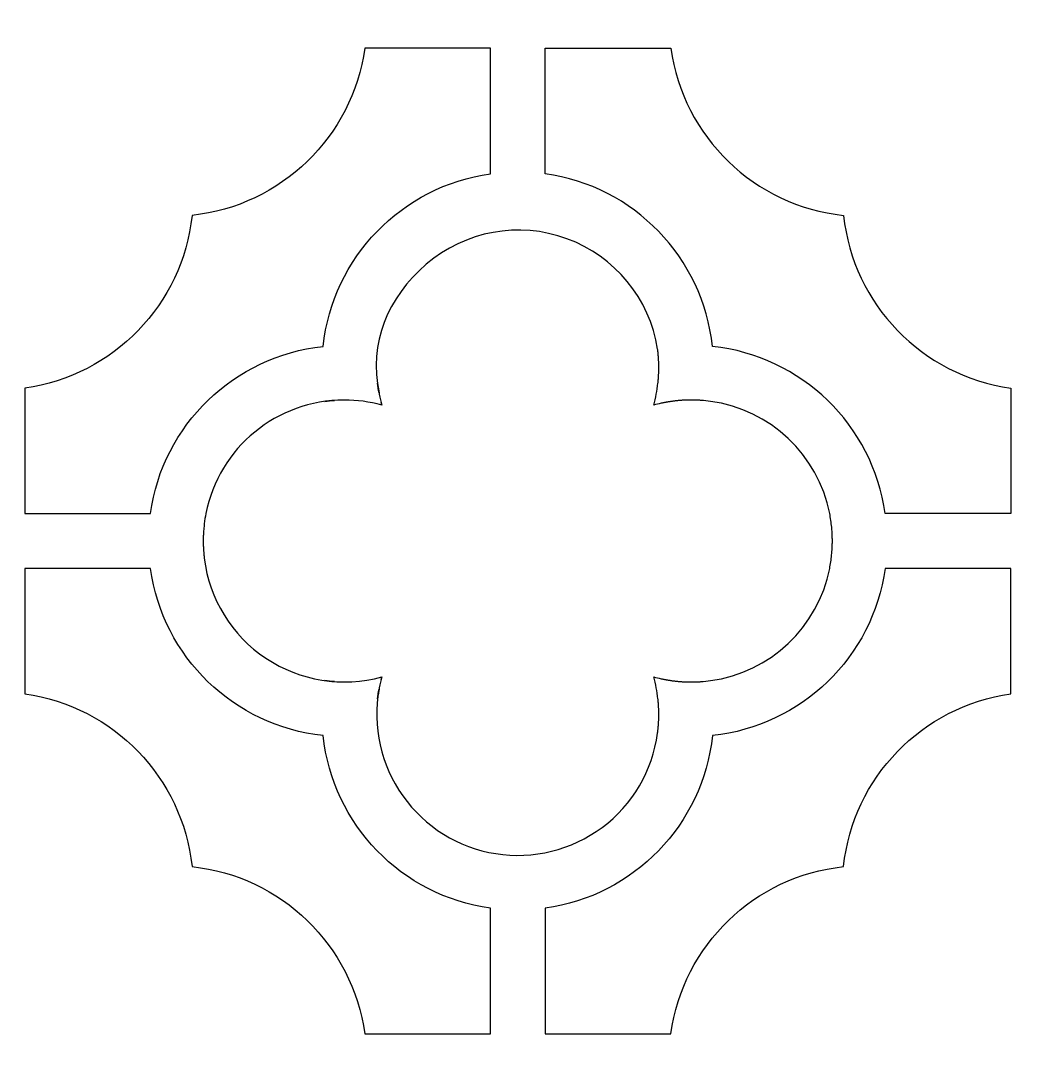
# Model space of a CAD drawing. Header units: centimetres. Extents: x -14 to -8.1, y -9 to 2.2.
# Drawn here: x -13.043 to -11.071, y -3.383 to -1.365 of the extents above; entities that cross this region are included whole.
import ezdxf

# ---------------------------------------------------------------- set-up
doc = ezdxf.new("R2010")
doc.units = ezdxf.units.CM
doc.header["$MEASUREMENT"] = 0
doc.layers.add('layer 1', color=7, linetype='Continuous')

msp = doc.modelspace()

# ---------------------------------------------------------------- linework, layer by layer
at = {"layer": 'layer 1', "lineweight": 30}
for points, knots in [([(-14.04071, 2.23468), (-14.04071, 2.23468), (-13.9345, 2.23468), (-13.9345, 2.23468), (-13.9345, 2.23468), (-13.9345, 2.23468), (-8.20693, 2.23468), (-8.20693, 2.23468), (-8.20693, 2.23468), (-8.20693, 2.23468), (-8.10073, 2.23468), (-8.10073, 2.23468), (-8.10073, 2.23468), (-8.10073, 2.23468), (-8.10073, 2.12848), (-8.10073, 2.12848), (-8.10073, 2.12848), (-8.10073, 2.12848), (-8.10073, -8.89401), (-8.10073, -8.89401), (-8.10073, -8.89401), (-8.10073, -8.89401), (-8.10073, -9.00021), (-8.10073, -9.00021), (-8.10073, -9.00021), (-8.10073, -9.00021), (-8.20693, -9.00021), (-8.20693, -9.00021), (-8.20693, -9.00021), (-8.20693, -9.00021), (-13.9345, -9.00021), (-13.9345, -9.00021), (-13.9345, -9.00021), (-13.9345, -9.00021), (-14.04071, -9.00021), (-14.04071, -9.00021), (-14.04071, -9.00021), (-14.04071, -9.00021), (-14.04071, -8.89401), (-14.04071, -8.89401), (-14.04071, -8.89401), (-14.04071, -8.89401), (-14.04071, 2.12848), (-14.04071, 2.12848), (-14.04071, 2.12848), (-14.04071, 2.12848), (-14.04071, 2.23468), (-14.04071, 2.23468)], [0, 0, 0, 0, 0.0769231, 0.0769231, 0.0769231, 0.0769231, 0.1538462, 0.1538462, 0.1538462, 0.1538462, 0.2307692, 0.2307692, 0.2307692, 0.2307692, 0.3076923, 0.3076923, 0.3076923, 0.3076923, 0.3846154, 0.3846154, 0.3846154, 0.3846154, 0.4615385, 0.4615385, 0.4615385, 0.4615385, 0.5384615, 0.5384615, 0.5384615, 0.5384615, 0.6153846, 0.6153846, 0.6153846, 0.6153846, 0.6923077, 0.6923077, 0.6923077, 0.6923077, 0.7692308, 0.7692308, 0.7692308, 0.7692308, 0.8461538, 0.8461538, 0.8461538, 0.8461538, 1, 1, 1, 1]), ([(-13.03531, -2.32082), (-13.03531, -2.32082), (-12.88631, -2.32082), (-12.88631, -2.32082), (-12.88631, -2.32082), (-12.88631, -2.32082), (-12.79189, -2.32082), (-12.79189, -2.32082), (-12.79189, -2.32082), (-12.76784, -2.14881), (-12.62962, -2.01514), (-12.45693, -1.99655), (-12.45693, -1.99655), (-12.43847, -1.82385), (-12.30465, -1.68578), (-12.13265, -1.66161), (-12.13265, -1.66161), (-12.13265, -1.66161), (-12.13265, -1.41818), (-12.13265, -1.41818), (-12.13265, -1.41818), (-12.13265, -1.41818), (-12.21379, -1.41818), (-12.21379, -1.41818), (-12.21379, -1.41818), (-12.21379, -1.41818), (-12.25252, -1.41818), (-12.25252, -1.41818), (-12.25252, -1.41818), (-12.25252, -1.41818), (-12.2818, -1.41818), (-12.2818, -1.41818), (-12.2818, -1.41818), (-12.2818, -1.41818), (-12.3761, -1.41818), (-12.3761, -1.41818), (-12.3761, -1.41818), (-12.40015, -1.59019), (-12.53836, -1.72385), (-12.71104, -1.74246), (-12.71104, -1.74246), (-12.72952, -1.91515), (-12.86333, -2.05321), (-13.03531, -2.07739), (-13.03531, -2.07739), (-13.03531, -2.07739), (-13.03531, -2.12866), (-13.03531, -2.12866), (-13.03531, -2.12866), (-13.03531, -2.12866), (-13.03531, -2.1548), (-13.03531, -2.1548), (-13.03531, -2.1548), (-13.03531, -2.1548), (-13.03531, -2.23221), (-13.03531, -2.23221), (-13.03531, -2.23221), (-13.03531, -2.23221), (-13.03531, -2.32081), (-13.03531, -2.32081)], [0, 0, 0, 0, 0.0625, 0.0625, 0.0625, 0.0625, 0.125, 0.125, 0.125, 0.125, 0.1875, 0.1875, 0.1875, 0.1875, 0.25, 0.25, 0.25, 0.25, 0.3125, 0.3125, 0.3125, 0.3125, 0.375, 0.375, 0.375, 0.375, 0.4375, 0.4375, 0.4375, 0.4375, 0.5, 0.5, 0.5, 0.5, 0.5625, 0.5625, 0.5625, 0.5625, 0.625, 0.625, 0.625, 0.625, 0.6875, 0.6875, 0.6875, 0.6875, 0.75, 0.75, 0.75, 0.75, 0.8125, 0.8125, 0.8125, 0.8125, 0.875, 0.875, 0.875, 0.875, 1, 1, 1, 1]), ([(-11.36725, -2.32082), (-11.36725, -2.32082), (-11.24553, -2.32082), (-11.24553, -2.32082), (-11.24553, -2.32082), (-11.24553, -2.32082), (-11.12382, -2.32082), (-11.12382, -2.32082), (-11.12382, -2.32082), (-11.12382, -2.32082), (-11.12382, -2.23221), (-11.12382, -2.23221), (-11.12382, -2.23221), (-11.12382, -2.23221), (-11.12382, -2.15479), (-11.12382, -2.15479), (-11.12382, -2.15479), (-11.12382, -2.15479), (-11.12382, -2.12867), (-11.12382, -2.12867), (-11.12382, -2.12867), (-11.12382, -2.12867), (-11.12382, -2.07739), (-11.12382, -2.07739), (-11.12382, -2.07739), (-11.29582, -2.05334), (-11.42948, -1.91513), (-11.44809, -1.74246), (-11.44809, -1.74246), (-11.62078, -1.72398), (-11.75884, -1.59017), (-11.78302, -1.41818), (-11.78302, -1.41818), (-11.78302, -1.41818), (-11.83419, -1.41818), (-11.83419, -1.41818), (-11.83419, -1.41818), (-11.83419, -1.41818), (-11.9066, -1.41818), (-11.9066, -1.41818), (-11.9066, -1.41818), (-11.9066, -1.41818), (-11.96084, -1.41818), (-11.96084, -1.41818), (-11.96084, -1.41818), (-11.96084, -1.41818), (-12.02645, -1.41818), (-12.02645, -1.41818), (-12.02645, -1.41818), (-12.02645, -1.41818), (-12.02645, -1.66162), (-12.02645, -1.66162), (-12.02645, -1.66162), (-11.85445, -1.68567), (-11.72079, -1.82388), (-11.70218, -1.99655), (-11.70218, -1.99655), (-11.52949, -2.01502), (-11.39142, -2.14883), (-11.36725, -2.32082)], [0, 0, 0, 0, 0.0625, 0.0625, 0.0625, 0.0625, 0.125, 0.125, 0.125, 0.125, 0.1875, 0.1875, 0.1875, 0.1875, 0.25, 0.25, 0.25, 0.25, 0.3125, 0.3125, 0.3125, 0.3125, 0.375, 0.375, 0.375, 0.375, 0.4375, 0.4375, 0.4375, 0.4375, 0.5, 0.5, 0.5, 0.5, 0.5625, 0.5625, 0.5625, 0.5625, 0.625, 0.625, 0.625, 0.625, 0.6875, 0.6875, 0.6875, 0.6875, 0.75, 0.75, 0.75, 0.75, 0.8125, 0.8125, 0.8125, 0.8125, 0.875, 0.875, 0.875, 0.875, 1, 1, 1, 1]), ([(-12.68423, -2.32082), (-12.6855, -2.3273), (-12.68653, -2.33382), (-12.68734, -2.34037), (-12.68734, -2.34037), (-12.68734, -2.34037), (-12.68753, -2.34201), (-12.68753, -2.34201), (-12.68753, -2.34201), (-12.68753, -2.34201), (-12.68772, -2.34367), (-12.68772, -2.34367), (-12.68772, -2.34367), (-12.68772, -2.34367), (-12.68837, -2.35024), (-12.68837, -2.35024), (-12.68837, -2.35024), (-12.68837, -2.35024), (-12.68875, -2.35531), (-12.68875, -2.35531), (-12.68875, -2.35531), (-12.68875, -2.35531), (-12.68887, -2.357), (-12.68887, -2.357), (-12.68887, -2.357), (-12.68887, -2.357), (-12.68907, -2.36034), (-12.68907, -2.36034), (-12.68907, -2.36034), (-12.68907, -2.36034), (-12.68913, -2.36206), (-12.68913, -2.36206), (-12.68913, -2.36206), (-12.68913, -2.36206), (-12.68922, -2.36421), (-12.68922, -2.36421), (-12.68922, -2.36421), (-12.68922, -2.36421), (-12.68925, -2.36543), (-12.68925, -2.36543), (-12.68925, -2.36543), (-12.68925, -2.36543), (-12.68932, -2.36685), (-12.68932, -2.36685), (-12.68932, -2.36685), (-12.68932, -2.36685), (-12.68934, -2.36857), (-12.68934, -2.36857), (-12.68934, -2.36857), (-12.68934, -2.36857), (-12.68935, -2.36966), (-12.68935, -2.36966), (-12.68935, -2.36966), (-12.68935, -2.36966), (-12.68938, -2.37135), (-12.68938, -2.37135), (-12.68938, -2.37135), (-12.68938, -2.37135), (-12.68939, -2.37306), (-12.68939, -2.37306), (-12.68939, -2.37306), (-12.68939, -2.37306), (-12.68939, -2.37476), (-12.68939, -2.37476), (-12.68939, -2.37476), (-12.68939, -2.37476), (-12.68938, -2.37644), (-12.68938, -2.37644), (-12.68938, -2.37644), (-12.68938, -2.37644), (-12.68936, -2.37786), (-12.68936, -2.37786), (-12.68936, -2.37786), (-12.68936, -2.37786), (-12.68935, -2.37899), (-12.68935, -2.37899), (-12.68935, -2.37899), (-12.68935, -2.37899), (-12.68932, -2.3807), (-12.68932, -2.3807), (-12.68932, -2.3807), (-12.68932, -2.3807), (-12.68925, -2.38239), (-12.68925, -2.38239), (-12.68925, -2.38239), (-12.68925, -2.38239), (-12.68922, -2.38362), (-12.68922, -2.38362), (-12.68922, -2.38362), (-12.68922, -2.38362), (-12.68916, -2.3849), (-12.68916, -2.3849), (-12.68916, -2.3849), (-12.68916, -2.3849), (-12.6891, -2.3866), (-12.6891, -2.3866), (-12.6891, -2.3866), (-12.6891, -2.3866), (-12.68887, -2.39079), (-12.68887, -2.39079), (-12.68887, -2.39079), (-12.68887, -2.39079), (-12.68875, -2.39247), (-12.68875, -2.39247), (-12.68875, -2.39247), (-12.68875, -2.39247), (-12.68844, -2.39666), (-12.68844, -2.39666), (-12.68844, -2.39666), (-12.68818, -2.39971), (-12.68788, -2.40275), (-12.68753, -2.4058), (-12.68753, -2.4058), (-12.68753, -2.4058), (-12.68734, -2.40745), (-12.68734, -2.40745), (-12.68734, -2.40745), (-12.67766, -2.48639), (-12.63408, -2.55715), (-12.56791, -2.60127), (-12.56791, -2.60127), (-12.50176, -2.64537), (-12.41979, -2.65859), (-12.34315, -2.63747), (-12.34315, -2.63747), (-12.34315, -2.63747), (-12.34444, -2.64241), (-12.34444, -2.64241), (-12.34444, -2.64241), (-12.34444, -2.64241), (-12.34315, -2.63746), (-12.34315, -2.63746), (-12.34315, -2.63746), (-12.34501, -2.64439), (-12.34662, -2.65138), (-12.34799, -2.65842), (-12.34799, -2.65842), (-12.34937, -2.66557), (-12.35046, -2.67277), (-12.35127, -2.68), (-12.35127, -2.68), (-12.35055, -2.67367), (-12.34963, -2.66736), (-12.3485, -2.6611), (-12.3485, -2.6611), (-12.36165, -2.73357), (-12.34503, -2.80829), (-12.3024, -2.86836), (-12.3024, -2.86836), (-12.25978, -2.92843), (-12.19509, -2.96873), (-12.12234, -2.98025), (-12.12234, -2.98025), (-12.04956, -2.99177), (-11.97522, -2.97344), (-11.91614, -2.9294), (-11.91614, -2.9294), (-11.85707, -2.88536), (-11.81832, -2.8197), (-11.80858, -2.74666), (-11.80858, -2.74666), (-11.80858, -2.74666), (-11.80842, -2.74552), (-11.80842, -2.74552), (-11.80842, -2.74552), (-11.80842, -2.74552), (-11.8083, -2.74435), (-11.8083, -2.74435), (-11.8083, -2.74435), (-11.8083, -2.74435), (-11.80801, -2.74204), (-11.80801, -2.74204), (-11.80801, -2.74204), (-11.80801, -2.74204), (-11.80781, -2.7403), (-11.80781, -2.7403), (-11.80781, -2.7403), (-11.80781, -2.7403), (-11.80768, -2.73916), (-11.80768, -2.73916), (-11.80768, -2.73916), (-11.80768, -2.73916), (-11.80751, -2.7374), (-11.80751, -2.7374), (-11.80751, -2.7374), (-11.80751, -2.7374), (-11.80737, -2.73591), (-11.80737, -2.73591), (-11.80737, -2.73591), (-11.80737, -2.73591), (-11.80725, -2.7345), (-11.80725, -2.7345), (-11.80725, -2.7345), (-11.80725, -2.7345), (-11.80715, -2.73332), (-11.80715, -2.73332), (-11.80715, -2.73332), (-11.80715, -2.73332), (-11.80706, -2.73233), (-11.80706, -2.73233), (-11.80706, -2.73233), (-11.80706, -2.73233), (-11.80695, -2.73098), (-11.80695, -2.73098), (-11.80695, -2.73098), (-11.80695, -2.73098), (-11.80661, -2.72573), (-11.80661, -2.72573), (-11.80661, -2.72573), (-11.80661, -2.72573), (-11.80654, -2.72456), (-11.80654, -2.72456), (-11.80654, -2.72456), (-11.80654, -2.72456), (-11.8065, -2.72338), (-11.8065, -2.72338), (-11.8065, -2.72338), (-11.8065, -2.72338), (-11.80644, -2.72221), (-11.80644, -2.72221), (-11.80644, -2.72221), (-11.80644, -2.72221), (-11.80639, -2.72102), (-11.80639, -2.72102), (-11.80639, -2.72102), (-11.80639, -2.72102), (-11.80633, -2.7193), (-11.80633, -2.7193), (-11.80633, -2.7193), (-11.80633, -2.7193), (-11.80623, -2.71537), (-11.80623, -2.71537), (-11.80623, -2.71537), (-11.80623, -2.71537), (-11.80622, -2.7139), (-11.80622, -2.7139), (-11.80622, -2.7139), (-11.80622, -2.7139), (-11.80619, -2.71211), (-11.80619, -2.71211), (-11.80619, -2.71211), (-11.80619, -2.71211), (-11.80617, -2.71037), (-11.80617, -2.71037), (-11.80617, -2.71037), (-11.80617, -2.71037), (-11.80619, -2.70917), (-11.80619, -2.70917), (-11.80619, -2.70917), (-11.80619, -2.70917), (-11.80619, -2.708), (-11.80619, -2.708), (-11.80619, -2.708), (-11.80619, -2.708), (-11.80622, -2.70682), (-11.80622, -2.70682), (-11.80622, -2.70682), (-11.80622, -2.70682), (-11.80622, -2.70563), (-11.80622, -2.70563), (-11.80622, -2.70563), (-11.80622, -2.70563), (-11.80624, -2.70446), (-11.80624, -2.70446), (-11.80624, -2.70446), (-11.80624, -2.70446), (-11.80626, -2.70328), (-11.80626, -2.70328), (-11.80626, -2.70328), (-11.80626, -2.70328), (-11.8063, -2.7021), (-11.8063, -2.7021), (-11.8063, -2.7021), (-11.8063, -2.7021), (-11.80633, -2.70093), (-11.80633, -2.70093), (-11.80633, -2.70093), (-11.80633, -2.70093), (-11.80639, -2.69976), (-11.80639, -2.69976), (-11.80639, -2.69976), (-11.80639, -2.69976), (-11.80644, -2.69857), (-11.80644, -2.69857), (-11.80644, -2.69857), (-11.80644, -2.69857), (-11.8065, -2.6974), (-11.8065, -2.6974), (-11.8065, -2.6974), (-11.8065, -2.6974), (-11.80654, -2.69624), (-11.80654, -2.69624), (-11.80654, -2.69624), (-11.80654, -2.69624), (-11.80661, -2.69506), (-11.80661, -2.69506), (-11.80661, -2.69506), (-11.80661, -2.69506), (-11.80667, -2.6939), (-11.80667, -2.6939), (-11.80667, -2.6939), (-11.80667, -2.6939), (-11.80675, -2.69273), (-11.80675, -2.69273), (-11.80675, -2.69273), (-11.80675, -2.69273), (-11.80681, -2.69157), (-11.80681, -2.69157), (-11.80681, -2.69157), (-11.80681, -2.69157), (-11.80691, -2.6904), (-11.80691, -2.6904), (-11.80691, -2.6904), (-11.80691, -2.6904), (-11.80699, -2.68926), (-11.80699, -2.68926), (-11.80699, -2.68926), (-11.80699, -2.68926), (-11.80708, -2.68807), (-11.80708, -2.68807), (-11.80708, -2.68807), (-11.80708, -2.68807), (-11.80718, -2.68693), (-11.80718, -2.68693), (-11.80718, -2.68693), (-11.80718, -2.68693), (-11.8073, -2.68574), (-11.8073, -2.68574), (-11.8073, -2.68574), (-11.8073, -2.68574), (-11.8074, -2.6846), (-11.8074, -2.6846), (-11.8074, -2.6846), (-11.8074, -2.6846), (-11.8075, -2.68345), (-11.8075, -2.68345), (-11.8075, -2.68345), (-11.8075, -2.68345), (-11.80759, -2.6823), (-11.80759, -2.6823), (-11.80759, -2.6823), (-11.80759, -2.6823), (-11.80772, -2.68115), (-11.80772, -2.68115), (-11.80772, -2.68115), (-11.80772, -2.68115), (-11.80785, -2.68), (-11.80785, -2.68), (-11.80785, -2.68), (-11.80944, -2.66562), (-11.81217, -2.6514), (-11.81603, -2.63746), (-11.81603, -2.63746), (-11.8113, -2.63874), (-11.80654, -2.6399), (-11.80176, -2.64095), (-11.80176, -2.64095), (-11.80176, -2.64095), (-11.80064, -2.64121), (-11.80064, -2.64121), (-11.80064, -2.64121), (-11.80064, -2.64121), (-11.79953, -2.64143), (-11.79953, -2.64143), (-11.79953, -2.64143), (-11.79953, -2.64143), (-11.79841, -2.64168), (-11.79841, -2.64168), (-11.79841, -2.64168), (-11.79841, -2.64168), (-11.79729, -2.6419), (-11.79729, -2.6419), (-11.79729, -2.6419), (-11.79729, -2.6419), (-11.79618, -2.64213), (-11.79618, -2.64213), (-11.79618, -2.64213), (-11.79618, -2.64213), (-11.79506, -2.64233), (-11.79506, -2.64233), (-11.79506, -2.64233), (-11.79506, -2.64233), (-11.79394, -2.64256), (-11.79394, -2.64256), (-11.79394, -2.64256), (-11.79394, -2.64256), (-11.79283, -2.64275), (-11.79283, -2.64275), (-11.79283, -2.64275), (-11.79283, -2.64275), (-11.7917, -2.64297), (-11.7917, -2.64297), (-11.7917, -2.64297), (-11.7917, -2.64297), (-11.79059, -2.64316), (-11.79059, -2.64316), (-11.79059, -2.64316), (-11.79059, -2.64316), (-11.78943, -2.64338), (-11.78943, -2.64338), (-11.78943, -2.64338), (-11.78943, -2.64338), (-11.78832, -2.64355), (-11.78832, -2.64355), (-11.78832, -2.64355), (-11.78832, -2.64355), (-11.78718, -2.64373), (-11.78718, -2.64373), (-11.78718, -2.64373), (-11.78718, -2.64373), (-11.78606, -2.64392), (-11.78606, -2.64392), (-11.78606, -2.64392), (-11.78606, -2.64392), (-11.78491, -2.64411), (-11.78491, -2.64411), (-11.78491, -2.64411), (-11.78491, -2.64411), (-11.78378, -2.64426), (-11.78378, -2.64426), (-11.78378, -2.64426), (-11.78378, -2.64426), (-11.78264, -2.64444), (-11.78264, -2.64444), (-11.78264, -2.64444), (-11.78264, -2.64444), (-11.7815, -2.64461), (-11.7815, -2.64461), (-11.7815, -2.64461), (-11.7815, -2.64461), (-11.78034, -2.64479), (-11.78034, -2.64479), (-11.78034, -2.64479), (-11.78034, -2.64479), (-11.77922, -2.64492), (-11.77922, -2.64492), (-11.77922, -2.64492), (-11.77922, -2.64492), (-11.77808, -2.64507), (-11.77808, -2.64507), (-11.77808, -2.64507), (-11.77808, -2.64507), (-11.77693, -2.6452), (-11.77693, -2.6452), (-11.77693, -2.6452), (-11.77693, -2.6452), (-11.77578, -2.64536), (-11.77578, -2.64536), (-11.77578, -2.64536), (-11.77578, -2.64536), (-11.77463, -2.64549), (-11.77463, -2.64549), (-11.77463, -2.64549), (-11.77463, -2.64549), (-11.77349, -2.64563), (-11.77349, -2.64563), (-11.77349, -2.64563), (-11.77349, -2.64563), (-11.77234, -2.64575), (-11.77234, -2.64575), (-11.77234, -2.64575), (-11.77234, -2.64575), (-11.77118, -2.64588), (-11.77118, -2.64588), (-11.77118, -2.64588), (-11.77118, -2.64588), (-11.77004, -2.64598), (-11.77004, -2.64598), (-11.77004, -2.64598), (-11.77004, -2.64598), (-11.76889, -2.64609), (-11.76889, -2.64609), (-11.76889, -2.64609), (-11.76889, -2.64609), (-11.76774, -2.64619), (-11.76774, -2.64619), (-11.76774, -2.64619), (-11.76774, -2.64619), (-11.76656, -2.64631), (-11.76656, -2.64631), (-11.76656, -2.64631), (-11.76656, -2.64631), (-11.76541, -2.64641), (-11.76541, -2.64641), (-11.76541, -2.64641), (-11.76541, -2.64641), (-11.76423, -2.64649), (-11.76423, -2.64649), (-11.76423, -2.64649), (-11.76423, -2.64649), (-11.76309, -2.64658), (-11.76309, -2.64658), (-11.76309, -2.64658), (-11.76309, -2.64658), (-11.76191, -2.64668), (-11.76191, -2.64668), (-11.76191, -2.64668), (-11.76191, -2.64668), (-11.76076, -2.64674), (-11.76076, -2.64674), (-11.76076, -2.64674), (-11.76076, -2.64674), (-11.75959, -2.64682), (-11.75959, -2.64682), (-11.75959, -2.64682), (-11.75959, -2.64682), (-11.75843, -2.64688), (-11.75843, -2.64688), (-11.75843, -2.64688), (-11.75843, -2.64688), (-11.75725, -2.64695), (-11.75725, -2.64695), (-11.75725, -2.64695), (-11.75725, -2.64695), (-11.75609, -2.64699), (-11.75609, -2.64699), (-11.75609, -2.64699), (-11.75609, -2.64699), (-11.75491, -2.64705), (-11.75491, -2.64705), (-11.75491, -2.64705), (-11.75491, -2.64705), (-11.75373, -2.64709), (-11.75373, -2.64709), (-11.75373, -2.64709), (-11.75373, -2.64709), (-11.75256, -2.64715), (-11.75256, -2.64715), (-11.75256, -2.64715), (-11.75256, -2.64715), (-11.75138, -2.64718), (-11.75138, -2.64718), (-11.75138, -2.64718), (-11.75138, -2.64718), (-11.75021, -2.64722), (-11.75021, -2.64722), (-11.75021, -2.64722), (-11.75021, -2.64722), (-11.74903, -2.64724), (-11.74903, -2.64724), (-11.74903, -2.64724), (-11.74903, -2.64724), (-11.74785, -2.64727), (-11.74785, -2.64727), (-11.74785, -2.64727), (-11.74785, -2.64727), (-11.74667, -2.64727), (-11.74667, -2.64727), (-11.74667, -2.64727), (-11.74667, -2.64727), (-11.74549, -2.6473), (-11.74549, -2.6473), (-11.74549, -2.6473), (-11.74549, -2.6473), (-11.74431, -2.6473), (-11.74431, -2.6473), (-11.74431, -2.6473), (-11.74431, -2.6473), (-11.74312, -2.64732), (-11.74312, -2.64732), (-11.74312, -2.64732), (-11.74312, -2.64732), (-11.74195, -2.6473), (-11.74195, -2.6473), (-11.74195, -2.6473), (-11.74195, -2.6473), (-11.74051, -2.64729), (-11.74051, -2.64729), (-11.74051, -2.64729), (-11.74051, -2.64729), (-11.73898, -2.64727), (-11.73898, -2.64727), (-11.73898, -2.64727), (-11.73898, -2.64727), (-11.73393, -2.64714), (-11.73393, -2.64714), (-11.73393, -2.64714), (-11.73393, -2.64714), (-11.73247, -2.64709), (-11.73247, -2.64709), (-11.73247, -2.64709), (-11.73247, -2.64709), (-11.7272, -2.64683), (-11.7272, -2.64683), (-11.7272, -2.64683), (-11.7272, -2.64683), (-11.72602, -2.64675), (-11.72602, -2.64675), (-11.72602, -2.64675), (-11.72602, -2.64675), (-11.72484, -2.64669), (-11.72484, -2.64669), (-11.72484, -2.64669), (-11.71846, -2.64624), (-11.71209, -2.64559), (-11.70575, -2.64475), (-11.70575, -2.64475), (-11.59015, -2.62887), (-11.49743, -2.54149), (-11.47491, -2.42699), (-11.47491, -2.42699), (-11.47328, -2.41861), (-11.47202, -2.41015), (-11.47116, -2.40166), (-11.47116, -2.40166), (-11.47116, -2.40166), (-11.47076, -2.39749), (-11.47076, -2.39749), (-11.47076, -2.39749), (-11.47041, -2.39316), (-11.47014, -2.38882), (-11.46995, -2.38448), (-11.46995, -2.38448), (-11.46995, -2.38448), (-11.46992, -2.38322), (-11.46992, -2.38322), (-11.46992, -2.38322), (-11.46992, -2.38322), (-11.46986, -2.38153), (-11.46986, -2.38153), (-11.46986, -2.38153), (-11.46986, -2.38153), (-11.46979, -2.37911), (-11.46979, -2.37911), (-11.46979, -2.37911), (-11.46979, -2.37911), (-11.46978, -2.3778), (-11.46978, -2.3778), (-11.46978, -2.3778), (-11.46978, -2.3778), (-11.46976, -2.37644), (-11.46976, -2.37644), (-11.46976, -2.37644), (-11.46976, -2.37644), (-11.46975, -2.37476), (-11.46975, -2.37476), (-11.46975, -2.37476), (-11.46975, -2.37476), (-11.46975, -2.37306), (-11.46975, -2.37306), (-11.46975, -2.37306), (-11.46975, -2.37306), (-11.46976, -2.37135), (-11.46976, -2.37135), (-11.46976, -2.37135), (-11.46976, -2.37135), (-11.46978, -2.36998), (-11.46978, -2.36998), (-11.46978, -2.36998), (-11.46978, -2.36998), (-11.46979, -2.36881), (-11.46979, -2.36881), (-11.46979, -2.36881), (-11.46979, -2.36881), (-11.46982, -2.36713), (-11.46982, -2.36713), (-11.46982, -2.36713), (-11.46982, -2.36713), (-11.46989, -2.36543), (-11.46989, -2.36543), (-11.46989, -2.36543), (-11.46989, -2.36543), (-11.46992, -2.36429), (-11.46992, -2.36429), (-11.46992, -2.36429), (-11.47009, -2.36017), (-11.47033, -2.35606), (-11.47064, -2.35196), (-11.47064, -2.35196), (-11.47064, -2.35196), (-11.47076, -2.35031), (-11.47076, -2.35031), (-11.47076, -2.35031), (-11.47076, -2.35031), (-11.47106, -2.34699), (-11.47106, -2.34699), (-11.47106, -2.34699), (-11.47197, -2.33822), (-11.47326, -2.32949), (-11.47491, -2.32082), (-11.47491, -2.32082), (-11.4975, -2.20635), (-11.59014, -2.11889), (-11.70575, -2.10311), (-11.70575, -2.10311), (-11.7118, -2.10227), (-11.71787, -2.10165), (-11.72396, -2.10123), (-11.72396, -2.10123), (-11.72396, -2.10123), (-11.72541, -2.10113), (-11.72541, -2.10113), (-11.72541, -2.10113), (-11.72541, -2.10113), (-11.72659, -2.10106), (-11.72659, -2.10106), (-11.72659, -2.10106), (-11.72659, -2.10106), (-11.73247, -2.10077), (-11.73247, -2.10077), (-11.73247, -2.10077), (-11.73247, -2.10077), (-11.73393, -2.1007), (-11.73393, -2.1007), (-11.73393, -2.1007), (-11.73393, -2.1007), (-11.73811, -2.10058), (-11.73811, -2.10058), (-11.73811, -2.10058), (-11.73811, -2.10058), (-11.73959, -2.10058), (-11.73959, -2.10058), (-11.73959, -2.10058), (-11.73959, -2.10058), (-11.74138, -2.10055), (-11.74138, -2.10055), (-11.74138, -2.10055), (-11.74138, -2.10055), (-11.74312, -2.10053), (-11.74312, -2.10053), (-11.74312, -2.10053), (-11.74312, -2.10053), (-11.74431, -2.10055), (-11.74431, -2.10055), (-11.74431, -2.10055), (-11.74431, -2.10055), (-11.74549, -2.10055), (-11.74549, -2.10055), (-11.74549, -2.10055), (-11.74549, -2.10055), (-11.74667, -2.10058), (-11.74667, -2.10058), (-11.74667, -2.10058), (-11.74667, -2.10058), (-11.74785, -2.10058), (-11.74785, -2.10058), (-11.74785, -2.10058), (-11.74785, -2.10058), (-11.74903, -2.10061), (-11.74903, -2.10061), (-11.74903, -2.10061), (-11.74903, -2.10061), (-11.75021, -2.10063), (-11.75021, -2.10063), (-11.75021, -2.10063), (-11.75021, -2.10063), (-11.75138, -2.10066), (-11.75138, -2.10066), (-11.75138, -2.10066), (-11.75138, -2.10066), (-11.75256, -2.10069), (-11.75256, -2.10069), (-11.75256, -2.10069), (-11.75256, -2.10069), (-11.75373, -2.10076), (-11.75373, -2.10076), (-11.75373, -2.10076), (-11.75373, -2.10076), (-11.75491, -2.1008), (-11.75491, -2.1008), (-11.75491, -2.1008), (-11.75491, -2.1008), (-11.75609, -2.10086), (-11.75609, -2.10086), (-11.75609, -2.10086), (-11.75609, -2.10086), (-11.75725, -2.10091), (-11.75725, -2.10091), (-11.75725, -2.10091), (-11.75725, -2.10091), (-11.75843, -2.10097), (-11.75843, -2.10097), (-11.75843, -2.10097), (-11.75843, -2.10097), (-11.75958, -2.10104), (-11.75958, -2.10104), (-11.75958, -2.10104), (-11.75958, -2.10104), (-11.76075, -2.10111), (-11.76075, -2.10111), (-11.76075, -2.10111), (-11.76075, -2.10111), (-11.76191, -2.10118), (-11.76191, -2.10118), (-11.76191, -2.10118), (-11.76191, -2.10118), (-11.76308, -2.10127), (-11.76308, -2.10127), (-11.76308, -2.10127), (-11.76308, -2.10127), (-11.76422, -2.10135), (-11.76422, -2.10135), (-11.76422, -2.10135), (-11.76422, -2.10135), (-11.76541, -2.10145), (-11.76541, -2.10145), (-11.76541, -2.10145), (-11.76541, -2.10145), (-11.76655, -2.10154), (-11.76655, -2.10154), (-11.76655, -2.10154), (-11.76655, -2.10154), (-11.76772, -2.10166), (-11.76772, -2.10166), (-11.76772, -2.10166), (-11.76772, -2.10166), (-11.76887, -2.10176), (-11.76887, -2.10176), (-11.76887, -2.10176), (-11.76887, -2.10176), (-11.77001, -2.10188), (-11.77001, -2.10188), (-11.77001, -2.10188), (-11.77001, -2.10188), (-11.77116, -2.10197), (-11.77116, -2.10197), (-11.77116, -2.10197), (-11.77116, -2.10197), (-11.77232, -2.10209), (-11.77232, -2.10209), (-11.77232, -2.10209), (-11.77232, -2.10209), (-11.77346, -2.10222), (-11.77346, -2.10222), (-11.77346, -2.10222), (-11.77346, -2.10222), (-11.77461, -2.10236), (-11.77461, -2.10236), (-11.77461, -2.10236), (-11.77461, -2.10236), (-11.77576, -2.10249), (-11.77576, -2.10249), (-11.77576, -2.10249), (-11.77576, -2.10249), (-11.7769, -2.10265), (-11.7769, -2.10265), (-11.7769, -2.10265), (-11.7769, -2.10265), (-11.77806, -2.10277), (-11.77806, -2.10277), (-11.77806, -2.10277), (-11.77806, -2.10277), (-11.7792, -2.10293), (-11.7792, -2.10293), (-11.7792, -2.10293), (-11.7792, -2.10293), (-11.78031, -2.10306), (-11.78031, -2.10306), (-11.78031, -2.10306), (-11.78031, -2.10306), (-11.78146, -2.10325), (-11.78146, -2.10325), (-11.78146, -2.10325), (-11.78146, -2.10325), (-11.78261, -2.10341), (-11.78261, -2.10341), (-11.78261, -2.10341), (-11.78261, -2.10341), (-11.78375, -2.10358), (-11.78375, -2.10358), (-11.78375, -2.10358), (-11.78375, -2.10358), (-11.78488, -2.10374), (-11.78488, -2.10374), (-11.78488, -2.10374), (-11.78488, -2.10374), (-11.78603, -2.10394), (-11.78603, -2.10394), (-11.78603, -2.10394), (-11.78603, -2.10394), (-11.78715, -2.10412), (-11.78715, -2.10412), (-11.78715, -2.10412), (-11.78715, -2.10412), (-11.78829, -2.1043), (-11.78829, -2.1043), (-11.78829, -2.1043), (-11.78829, -2.1043), (-11.7894, -2.10448), (-11.7894, -2.10448), (-11.7894, -2.10448), (-11.7894, -2.10448), (-11.79055, -2.10469), (-11.79055, -2.10469), (-11.79055, -2.10469), (-11.79055, -2.10469), (-11.79166, -2.10488), (-11.79166, -2.10488), (-11.79166, -2.10488), (-11.79166, -2.10488), (-11.7928, -2.1051), (-11.7928, -2.1051), (-11.7928, -2.1051), (-11.7928, -2.1051), (-11.79391, -2.1053), (-11.79391, -2.1053), (-11.79391, -2.1053), (-11.79391, -2.1053), (-11.79502, -2.10551), (-11.79502, -2.10551), (-11.79502, -2.10551), (-11.79502, -2.10551), (-11.79614, -2.10573), (-11.79614, -2.10573), (-11.79614, -2.10573), (-11.79614, -2.10573), (-11.79725, -2.10595), (-11.79725, -2.10595), (-11.79725, -2.10595), (-11.79725, -2.10595), (-11.79837, -2.10617), (-11.79837, -2.10617), (-11.79837, -2.10617), (-11.79837, -2.10617), (-11.79948, -2.10642), (-11.79948, -2.10642), (-11.79948, -2.10642), (-11.79948, -2.10642), (-11.80059, -2.10664), (-11.80059, -2.10664), (-11.80059, -2.10664), (-11.80059, -2.10664), (-11.80171, -2.1069), (-11.80171, -2.1069), (-11.80171, -2.1069), (-11.8065, -2.10794), (-11.81125, -2.1091), (-11.81598, -2.1104), (-11.81598, -2.1104), (-11.81216, -2.09645), (-11.80944, -2.08222), (-11.80786, -2.06785), (-11.80786, -2.06785), (-11.80786, -2.06785), (-11.80773, -2.06671), (-11.80773, -2.06671), (-11.80773, -2.06671), (-11.80773, -2.06671), (-11.80761, -2.06554), (-11.80761, -2.06554), (-11.80761, -2.06554), (-11.80761, -2.06554), (-11.80751, -2.0644), (-11.80751, -2.0644), (-11.80751, -2.0644), (-11.80751, -2.0644), (-11.8074, -2.06326), (-11.8074, -2.06326), (-11.8074, -2.06326), (-11.8074, -2.06326), (-11.8073, -2.0621), (-11.8073, -2.0621), (-11.8073, -2.0621), (-11.8073, -2.0621), (-11.80718, -2.06093), (-11.80718, -2.06093), (-11.80718, -2.06093), (-11.80718, -2.06093), (-11.80708, -2.05978), (-11.80708, -2.05978), (-11.80708, -2.05978), (-11.80708, -2.05978), (-11.80699, -2.0586), (-11.80699, -2.0586), (-11.80699, -2.0586), (-11.80699, -2.0586), (-11.80691, -2.05745), (-11.80691, -2.05745), (-11.80691, -2.05745), (-11.80691, -2.05745), (-11.80681, -2.05628), (-11.80681, -2.05628), (-11.80681, -2.05628), (-11.80681, -2.05628), (-11.80675, -2.05513), (-11.80675, -2.05513), (-11.80675, -2.05513), (-11.80675, -2.05513), (-11.80667, -2.05395), (-11.80667, -2.05395), (-11.80667, -2.05395), (-11.80667, -2.05395), (-11.80661, -2.05279), (-11.80661, -2.05279), (-11.80661, -2.05279), (-11.80661, -2.05279), (-11.80654, -2.05161), (-11.80654, -2.05161), (-11.80654, -2.05161), (-11.80654, -2.05161), (-11.8065, -2.05046), (-11.8065, -2.05046), (-11.8065, -2.05046), (-11.8065, -2.05046), (-11.80644, -2.04927), (-11.80644, -2.04927), (-11.80644, -2.04927), (-11.80644, -2.04927), (-11.80639, -2.0481), (-11.80639, -2.0481), (-11.80639, -2.0481), (-11.80639, -2.0481), (-11.80633, -2.04692), (-11.80633, -2.04692), (-11.80633, -2.04692), (-11.80633, -2.04692), (-11.8063, -2.04575), (-11.8063, -2.04575), (-11.8063, -2.04575), (-11.8063, -2.04575), (-11.80626, -2.04457), (-11.80626, -2.04457), (-11.80626, -2.04457), (-11.80626, -2.04457), (-11.80624, -2.04339), (-11.80624, -2.04339), (-11.80624, -2.04339), (-11.80624, -2.04339), (-11.80622, -2.04221), (-11.80622, -2.04221), (-11.80622, -2.04221), (-11.80622, -2.04221), (-11.80622, -2.04103), (-11.80622, -2.04103), (-11.80622, -2.04103), (-11.80622, -2.04103), (-11.80619, -2.03986), (-11.80619, -2.03986), (-11.80619, -2.03986), (-11.80619, -2.03986), (-11.80619, -2.03867), (-11.80619, -2.03867), (-11.80619, -2.03867), (-11.80619, -2.03867), (-11.80617, -2.03749), (-11.80617, -2.03749), (-11.80617, -2.03749), (-11.80617, -2.03749), (-11.80619, -2.03631), (-11.80619, -2.03631), (-11.80619, -2.03631), (-11.80619, -2.03631), (-11.80619, -2.03488), (-11.80619, -2.03488), (-11.80619, -2.03488), (-11.80619, -2.03488), (-11.80622, -2.03335), (-11.80622, -2.03335), (-11.80622, -2.03335), (-11.80622, -2.03335), (-11.8063, -2.02937), (-11.8063, -2.02937), (-11.8063, -2.02937), (-11.8063, -2.02937), (-11.80639, -2.02682), (-11.80639, -2.02682), (-11.80639, -2.02682), (-11.80639, -2.02682), (-11.80644, -2.02565), (-11.80644, -2.02565), (-11.80644, -2.02565), (-11.80644, -2.02565), (-11.8065, -2.02447), (-11.8065, -2.02447), (-11.8065, -2.02447), (-11.8065, -2.02447), (-11.80653, -2.02344), (-11.80653, -2.02344), (-11.80653, -2.02344), (-11.80653, -2.02344), (-11.80661, -2.02212), (-11.80661, -2.02212), (-11.80661, -2.02212), (-11.80661, -2.02212), (-11.80694, -2.017), (-11.80694, -2.017), (-11.80694, -2.017), (-11.80694, -2.017), (-11.80705, -2.01568), (-11.80705, -2.01568), (-11.80705, -2.01568), (-11.80705, -2.01568), (-11.80715, -2.01453), (-11.80715, -2.01453), (-11.80715, -2.01453), (-11.80715, -2.01453), (-11.80725, -2.01335), (-11.80725, -2.01335), (-11.80725, -2.01335), (-11.80725, -2.01335), (-11.80736, -2.0122), (-11.80736, -2.0122), (-11.80736, -2.0122), (-11.80736, -2.0122), (-11.80745, -2.01109), (-11.80745, -2.01109), (-11.80745, -2.01109), (-11.80745, -2.01109), (-11.80759, -2.00944), (-11.80759, -2.00944), (-11.80759, -2.00944), (-11.80759, -2.00944), (-11.80774, -2.00813), (-11.80774, -2.00813), (-11.80774, -2.00813), (-11.80774, -2.00813), (-11.80795, -2.00639), (-11.80795, -2.00639), (-11.80795, -2.00639), (-11.80795, -2.00639), (-11.8082, -2.00428), (-11.8082, -2.00428), (-11.8082, -2.00428), (-11.8082, -2.00428), (-11.80836, -2.00292), (-11.80836, -2.00292), (-11.80836, -2.00292), (-11.80836, -2.00292), (-11.80852, -2.00176), (-11.80852, -2.00176), (-11.80852, -2.00176), (-11.82395, -1.90375), (-11.89127, -1.8218), (-11.98442, -1.78765), (-11.98442, -1.78765), (-12.07757, -1.75349), (-12.18192, -1.7725), (-12.25704, -1.8373), (-12.25704, -1.8373), (-12.33217, -1.90211), (-12.36863, -1.9896), (-12.3485, -2.08675), (-12.3485, -2.08675), (-12.34964, -2.08048), (-12.35056, -2.07418), (-12.35127, -2.06785), (-12.35127, -2.06785), (-12.35046, -2.07508), (-12.34937, -2.08228), (-12.348, -2.08942), (-12.348, -2.08942), (-12.34664, -2.09648), (-12.345, -2.10347), (-12.34309, -2.1104), (-12.34309, -2.1104), (-12.34309, -2.1104), (-12.34444, -2.10545), (-12.34444, -2.10545), (-12.34444, -2.10545), (-12.34444, -2.10545), (-12.34315, -2.11038), (-12.34315, -2.11038), (-12.34315, -2.11038), (-12.36689, -2.10384), (-12.39139, -2.10053), (-12.41601, -2.10053), (-12.41601, -2.10053), (-12.54661, -2.10058), (-12.65891, -2.19271), (-12.68424, -2.32082)], [0, 0, 0, 0, 0.0034364, 0.0034364, 0.0034364, 0.0034364, 0.0068729, 0.0068729, 0.0068729, 0.0068729, 0.0103093, 0.0103093, 0.0103093, 0.0103093, 0.0137457, 0.0137457, 0.0137457, 0.0137457, 0.0171821, 0.0171821, 0.0171821, 0.0171821, 0.0206186, 0.0206186, 0.0206186, 0.0206186, 0.024055, 0.024055, 0.024055, 0.024055, 0.0274914, 0.0274914, 0.0274914, 0.0274914, 0.0309278, 0.0309278, 0.0309278, 0.0309278, 0.0343643, 0.0343643, 0.0343643, 0.0343643, 0.0378007, 0.0378007, 0.0378007, 0.0378007, 0.0412371, 0.0412371, 0.0412371, 0.0412371, 0.0446735, 0.0446735, 0.0446735, 0.0446735, 0.04811, 0.04811, 0.04811, 0.04811, 0.0515464, 0.0515464, 0.0515464, 0.0515464, 0.0549828, 0.0549828, 0.0549828, 0.0549828, 0.0584192, 0.0584192, 0.0584192, 0.0584192, 0.0618557, 0.0618557, 0.0618557, 0.0618557, 0.0652921, 0.0652921, 0.0652921, 0.0652921, 0.0687285, 0.0687285, 0.0687285, 0.0687285, 0.0721649, 0.0721649, 0.0721649, 0.0721649, 0.0756014, 0.0756014, 0.0756014, 0.0756014, 0.0790378, 0.0790378, 0.0790378, 0.0790378, 0.0824742, 0.0824742, 0.0824742, 0.0824742, 0.0859107, 0.0859107, 0.0859107, 0.0859107, 0.0893471, 0.0893471, 0.0893471, 0.0893471, 0.0927835, 0.0927835, 0.0927835, 0.0927835, 0.0962199, 0.0962199, 0.0962199, 0.0962199, 0.0996564, 0.0996564, 0.0996564, 0.0996564, 0.1030928, 0.1030928, 0.1030928, 0.1030928, 0.1065292, 0.1065292, 0.1065292, 0.1065292, 0.1099656, 0.1099656, 0.1099656, 0.1099656, 0.1134021, 0.1134021, 0.1134021, 0.1134021, 0.1168385, 0.1168385, 0.1168385, 0.1168385, 0.1202749, 0.1202749, 0.1202749, 0.1202749, 0.1237113, 0.1237113, 0.1237113, 0.1237113, 0.1271478, 0.1271478, 0.1271478, 0.1271478, 0.1305842, 0.1305842, 0.1305842, 0.1305842, 0.1340206, 0.1340206, 0.1340206, 0.1340206, 0.137457, 0.137457, 0.137457, 0.137457, 0.1408935, 0.1408935, 0.1408935, 0.1408935, 0.1443299, 0.1443299, 0.1443299, 0.1443299, 0.1477663, 0.1477663, 0.1477663, 0.1477663, 0.1512027, 0.1512027, 0.1512027, 0.1512027, 0.1546392, 0.1546392, 0.1546392, 0.1546392, 0.1580756, 0.1580756, 0.1580756, 0.1580756, 0.161512, 0.161512, 0.161512, 0.161512, 0.1649485, 0.1649485, 0.1649485, 0.1649485, 0.1683849, 0.1683849, 0.1683849, 0.1683849, 0.1718213, 0.1718213, 0.1718213, 0.1718213, 0.1752577, 0.1752577, 0.1752577, 0.1752577, 0.1786942, 0.1786942, 0.1786942, 0.1786942, 0.1821306, 0.1821306, 0.1821306, 0.1821306, 0.185567, 0.185567, 0.185567, 0.185567, 0.1890034, 0.1890034, 0.1890034, 0.1890034, 0.1924399, 0.1924399, 0.1924399, 0.1924399, 0.1958763, 0.1958763, 0.1958763, 0.1958763, 0.1993127, 0.1993127, 0.1993127, 0.1993127, 0.2027491, 0.2027491, 0.2027491, 0.2027491, 0.2061856, 0.2061856, 0.2061856, 0.2061856, 0.209622, 0.209622, 0.209622, 0.209622, 0.2130584, 0.2130584, 0.2130584, 0.2130584, 0.2164948, 0.2164948, 0.2164948, 0.2164948, 0.2199313, 0.2199313, 0.2199313, 0.2199313, 0.2233677, 0.2233677, 0.2233677, 0.2233677, 0.2268041, 0.2268041, 0.2268041, 0.2268041, 0.2302405, 0.2302405, 0.2302405, 0.2302405, 0.233677, 0.233677, 0.233677, 0.233677, 0.2371134, 0.2371134, 0.2371134, 0.2371134, 0.2405498, 0.2405498, 0.2405498, 0.2405498, 0.2439863, 0.2439863, 0.2439863, 0.2439863, 0.2474227, 0.2474227, 0.2474227, 0.2474227, 0.2508591, 0.2508591, 0.2508591, 0.2508591, 0.2542955, 0.2542955, 0.2542955, 0.2542955, 0.257732, 0.257732, 0.257732, 0.257732, 0.2611684, 0.2611684, 0.2611684, 0.2611684, 0.2646048, 0.2646048, 0.2646048, 0.2646048, 0.2680412, 0.2680412, 0.2680412, 0.2680412, 0.2714777, 0.2714777, 0.2714777, 0.2714777, 0.2749141, 0.2749141, 0.2749141, 0.2749141, 0.2783505, 0.2783505, 0.2783505, 0.2783505, 0.2817869, 0.2817869, 0.2817869, 0.2817869, 0.2852234, 0.2852234, 0.2852234, 0.2852234, 0.2886598, 0.2886598, 0.2886598, 0.2886598, 0.2920962, 0.2920962, 0.2920962, 0.2920962, 0.2955326, 0.2955326, 0.2955326, 0.2955326, 0.2989691, 0.2989691, 0.2989691, 0.2989691, 0.3024055, 0.3024055, 0.3024055, 0.3024055, 0.3058419, 0.3058419, 0.3058419, 0.3058419, 0.3092784, 0.3092784, 0.3092784, 0.3092784, 0.3127148, 0.3127148, 0.3127148, 0.3127148, 0.3161512, 0.3161512, 0.3161512, 0.3161512, 0.3195876, 0.3195876, 0.3195876, 0.3195876, 0.3230241, 0.3230241, 0.3230241, 0.3230241, 0.3264605, 0.3264605, 0.3264605, 0.3264605, 0.3298969, 0.3298969, 0.3298969, 0.3298969, 0.3333333, 0.3333333, 0.3333333, 0.3333333, 0.3367698, 0.3367698, 0.3367698, 0.3367698, 0.3402062, 0.3402062, 0.3402062, 0.3402062, 0.3436426, 0.3436426, 0.3436426, 0.3436426, 0.347079, 0.347079, 0.347079, 0.347079, 0.3505155, 0.3505155, 0.3505155, 0.3505155, 0.3539519, 0.3539519, 0.3539519, 0.3539519, 0.3573883, 0.3573883, 0.3573883, 0.3573883, 0.3608247, 0.3608247, 0.3608247, 0.3608247, 0.3642612, 0.3642612, 0.3642612, 0.3642612, 0.3676976, 0.3676976, 0.3676976, 0.3676976, 0.371134, 0.371134, 0.371134, 0.371134, 0.3745704, 0.3745704, 0.3745704, 0.3745704, 0.3780069, 0.3780069, 0.3780069, 0.3780069, 0.3814433, 0.3814433, 0.3814433, 0.3814433, 0.3848797, 0.3848797, 0.3848797, 0.3848797, 0.3883162, 0.3883162, 0.3883162, 0.3883162, 0.3917526, 0.3917526, 0.3917526, 0.3917526, 0.395189, 0.395189, 0.395189, 0.395189, 0.3986254, 0.3986254, 0.3986254, 0.3986254, 0.4020619, 0.4020619, 0.4020619, 0.4020619, 0.4054983, 0.4054983, 0.4054983, 0.4054983, 0.4089347, 0.4089347, 0.4089347, 0.4089347, 0.4123711, 0.4123711, 0.4123711, 0.4123711, 0.4158076, 0.4158076, 0.4158076, 0.4158076, 0.419244, 0.419244, 0.419244, 0.419244, 0.4226804, 0.4226804, 0.4226804, 0.4226804, 0.4261168, 0.4261168, 0.4261168, 0.4261168, 0.4295533, 0.4295533, 0.4295533, 0.4295533, 0.4329897, 0.4329897, 0.4329897, 0.4329897, 0.4364261, 0.4364261, 0.4364261, 0.4364261, 0.4398625, 0.4398625, 0.4398625, 0.4398625, 0.443299, 0.443299, 0.443299, 0.443299, 0.4467354, 0.4467354, 0.4467354, 0.4467354, 0.4501718, 0.4501718, 0.4501718, 0.4501718, 0.4536082, 0.4536082, 0.4536082, 0.4536082, 0.4570447, 0.4570447, 0.4570447, 0.4570447, 0.4604811, 0.4604811, 0.4604811, 0.4604811, 0.4639175, 0.4639175, 0.4639175, 0.4639175, 0.467354, 0.467354, 0.467354, 0.467354, 0.4707904, 0.4707904, 0.4707904, 0.4707904, 0.4742268, 0.4742268, 0.4742268, 0.4742268, 0.4776632, 0.4776632, 0.4776632, 0.4776632, 0.4810997, 0.4810997, 0.4810997, 0.4810997, 0.4845361, 0.4845361, 0.4845361, 0.4845361, 0.4879725, 0.4879725, 0.4879725, 0.4879725, 0.4914089, 0.4914089, 0.4914089, 0.4914089, 0.4948454, 0.4948454, 0.4948454, 0.4948454, 0.4982818, 0.4982818, 0.4982818, 0.4982818, 0.5017182, 0.5017182, 0.5017182, 0.5017182, 0.5051546, 0.5051546, 0.5051546, 0.5051546, 0.5085911, 0.5085911, 0.5085911, 0.5085911, 0.5120275, 0.5120275, 0.5120275, 0.5120275, 0.5154639, 0.5154639, 0.5154639, 0.5154639, 0.5189003, 0.5189003, 0.5189003, 0.5189003, 0.5223368, 0.5223368, 0.5223368, 0.5223368, 0.5257732, 0.5257732, 0.5257732, 0.5257732, 0.5292096, 0.5292096, 0.5292096, 0.5292096, 0.532646, 0.532646, 0.532646, 0.532646, 0.5360825, 0.5360825, 0.5360825, 0.5360825, 0.5395189, 0.5395189, 0.5395189, 0.5395189, 0.5429553, 0.5429553, 0.5429553, 0.5429553, 0.5463918, 0.5463918, 0.5463918, 0.5463918, 0.5498282, 0.5498282, 0.5498282, 0.5498282, 0.5532646, 0.5532646, 0.5532646, 0.5532646, 0.556701, 0.556701, 0.556701, 0.556701, 0.5601375, 0.5601375, 0.5601375, 0.5601375, 0.5635739, 0.5635739, 0.5635739, 0.5635739, 0.5670103, 0.5670103, 0.5670103, 0.5670103, 0.5704467, 0.5704467, 0.5704467, 0.5704467, 0.5738832, 0.5738832, 0.5738832, 0.5738832, 0.5773196, 0.5773196, 0.5773196, 0.5773196, 0.580756, 0.580756, 0.580756, 0.580756, 0.5841924, 0.5841924, 0.5841924, 0.5841924, 0.5876289, 0.5876289, 0.5876289, 0.5876289, 0.5910653, 0.5910653, 0.5910653, 0.5910653, 0.5945017, 0.5945017, 0.5945017, 0.5945017, 0.5979381, 0.5979381, 0.5979381, 0.5979381, 0.6013746, 0.6013746, 0.6013746, 0.6013746, 0.604811, 0.604811, 0.604811, 0.604811, 0.6082474, 0.6082474, 0.6082474, 0.6082474, 0.6116838, 0.6116838, 0.6116838, 0.6116838, 0.6151203, 0.6151203, 0.6151203, 0.6151203, 0.6185567, 0.6185567, 0.6185567, 0.6185567, 0.6219931, 0.6219931, 0.6219931, 0.6219931, 0.6254296, 0.6254296, 0.6254296, 0.6254296, 0.628866, 0.628866, 0.628866, 0.628866, 0.6323024, 0.6323024, 0.6323024, 0.6323024, 0.6357388, 0.6357388, 0.6357388, 0.6357388, 0.6391753, 0.6391753, 0.6391753, 0.6391753, 0.6426117, 0.6426117, 0.6426117, 0.6426117, 0.6460481, 0.6460481, 0.6460481, 0.6460481, 0.6494845, 0.6494845, 0.6494845, 0.6494845, 0.652921, 0.652921, 0.652921, 0.652921, 0.6563574, 0.6563574, 0.6563574, 0.6563574, 0.6597938, 0.6597938, 0.6597938, 0.6597938, 0.6632302, 0.6632302, 0.6632302, 0.6632302, 0.6666667, 0.6666667, 0.6666667, 0.6666667, 0.6701031, 0.6701031, 0.6701031, 0.6701031, 0.6735395, 0.6735395, 0.6735395, 0.6735395, 0.6769759, 0.6769759, 0.6769759, 0.6769759, 0.6804124, 0.6804124, 0.6804124, 0.6804124, 0.6838488, 0.6838488, 0.6838488, 0.6838488, 0.6872852, 0.6872852, 0.6872852, 0.6872852, 0.6907216, 0.6907216, 0.6907216, 0.6907216, 0.6941581, 0.6941581, 0.6941581, 0.6941581, 0.6975945, 0.6975945, 0.6975945, 0.6975945, 0.7010309, 0.7010309, 0.7010309, 0.7010309, 0.7044674, 0.7044674, 0.7044674, 0.7044674, 0.7079038, 0.7079038, 0.7079038, 0.7079038, 0.7113402, 0.7113402, 0.7113402, 0.7113402, 0.7147766, 0.7147766, 0.7147766, 0.7147766, 0.7182131, 0.7182131, 0.7182131, 0.7182131, 0.7216495, 0.7216495, 0.7216495, 0.7216495, 0.7250859, 0.7250859, 0.7250859, 0.7250859, 0.7285223, 0.7285223, 0.7285223, 0.7285223, 0.7319588, 0.7319588, 0.7319588, 0.7319588, 0.7353952, 0.7353952, 0.7353952, 0.7353952, 0.7388316, 0.7388316, 0.7388316, 0.7388316, 0.742268, 0.742268, 0.742268, 0.742268, 0.7457045, 0.7457045, 0.7457045, 0.7457045, 0.7491409, 0.7491409, 0.7491409, 0.7491409, 0.7525773, 0.7525773, 0.7525773, 0.7525773, 0.7560137, 0.7560137, 0.7560137, 0.7560137, 0.7594502, 0.7594502, 0.7594502, 0.7594502, 0.7628866, 0.7628866, 0.7628866, 0.7628866, 0.766323, 0.766323, 0.766323, 0.766323, 0.7697595, 0.7697595, 0.7697595, 0.7697595, 0.7731959, 0.7731959, 0.7731959, 0.7731959, 0.7766323, 0.7766323, 0.7766323, 0.7766323, 0.7800687, 0.7800687, 0.7800687, 0.7800687, 0.7835052, 0.7835052, 0.7835052, 0.7835052, 0.7869416, 0.7869416, 0.7869416, 0.7869416, 0.790378, 0.790378, 0.790378, 0.790378, 0.7938144, 0.7938144, 0.7938144, 0.7938144, 0.7972509, 0.7972509, 0.7972509, 0.7972509, 0.8006873, 0.8006873, 0.8006873, 0.8006873, 0.8041237, 0.8041237, 0.8041237, 0.8041237, 0.8075601, 0.8075601, 0.8075601, 0.8075601, 0.8109966, 0.8109966, 0.8109966, 0.8109966, 0.814433, 0.814433, 0.814433, 0.814433, 0.8178694, 0.8178694, 0.8178694, 0.8178694, 0.8213058, 0.8213058, 0.8213058, 0.8213058, 0.8247423, 0.8247423, 0.8247423, 0.8247423, 0.8281787, 0.8281787, 0.8281787, 0.8281787, 0.8316151, 0.8316151, 0.8316151, 0.8316151, 0.8350515, 0.8350515, 0.8350515, 0.8350515, 0.838488, 0.838488, 0.838488, 0.838488, 0.8419244, 0.8419244, 0.8419244, 0.8419244, 0.8453608, 0.8453608, 0.8453608, 0.8453608, 0.8487973, 0.8487973, 0.8487973, 0.8487973, 0.8522337, 0.8522337, 0.8522337, 0.8522337, 0.8556701, 0.8556701, 0.8556701, 0.8556701, 0.8591065, 0.8591065, 0.8591065, 0.8591065, 0.862543, 0.862543, 0.862543, 0.862543, 0.8659794, 0.8659794, 0.8659794, 0.8659794, 0.8694158, 0.8694158, 0.8694158, 0.8694158, 0.8728522, 0.8728522, 0.8728522, 0.8728522, 0.8762887, 0.8762887, 0.8762887, 0.8762887, 0.8797251, 0.8797251, 0.8797251, 0.8797251, 0.8831615, 0.8831615, 0.8831615, 0.8831615, 0.8865979, 0.8865979, 0.8865979, 0.8865979, 0.8900344, 0.8900344, 0.8900344, 0.8900344, 0.8934708, 0.8934708, 0.8934708, 0.8934708, 0.8969072, 0.8969072, 0.8969072, 0.8969072, 0.9003436, 0.9003436, 0.9003436, 0.9003436, 0.9037801, 0.9037801, 0.9037801, 0.9037801, 0.9072165, 0.9072165, 0.9072165, 0.9072165, 0.9106529, 0.9106529, 0.9106529, 0.9106529, 0.9140893, 0.9140893, 0.9140893, 0.9140893, 0.9175258, 0.9175258, 0.9175258, 0.9175258, 0.9209622, 0.9209622, 0.9209622, 0.9209622, 0.9243986, 0.9243986, 0.9243986, 0.9243986, 0.9278351, 0.9278351, 0.9278351, 0.9278351, 0.9312715, 0.9312715, 0.9312715, 0.9312715, 0.9347079, 0.9347079, 0.9347079, 0.9347079, 0.9381443, 0.9381443, 0.9381443, 0.9381443, 0.9415808, 0.9415808, 0.9415808, 0.9415808, 0.9450172, 0.9450172, 0.9450172, 0.9450172, 0.9484536, 0.9484536, 0.9484536, 0.9484536, 0.95189, 0.95189, 0.95189, 0.95189, 0.9553265, 0.9553265, 0.9553265, 0.9553265, 0.9587629, 0.9587629, 0.9587629, 0.9587629, 0.9621993, 0.9621993, 0.9621993, 0.9621993, 0.9656357, 0.9656357, 0.9656357, 0.9656357, 0.9690722, 0.9690722, 0.9690722, 0.9690722, 0.9725086, 0.9725086, 0.9725086, 0.9725086, 0.975945, 0.975945, 0.975945, 0.975945, 0.9793814, 0.9793814, 0.9793814, 0.9793814, 0.9828179, 0.9828179, 0.9828179, 0.9828179, 0.9862543, 0.9862543, 0.9862543, 0.9862543, 0.9896907, 0.9896907, 0.9896907, 0.9896907, 0.9931271, 0.9931271, 0.9931271, 0.9931271, 1, 1, 1, 1]), ([(-12.45344, -2.10312), (-12.44737, -2.10229), (-12.44128, -2.10166), (-12.43517, -2.10123), (-12.43517, -2.10123), (-12.44128, -2.10166), (-12.44737, -2.10229), (-12.45344, -2.10312)], [0, 0, 0, 0, 0.3333333, 0.3333333, 0.3333333, 0.3333333, 1, 1, 1, 1]), ([(-12.25252, -3.32967), (-12.25252, -3.32967), (-12.2818, -3.32967), (-12.2818, -3.32967), (-12.2818, -3.32967), (-12.2818, -3.32967), (-12.3761, -3.32967), (-12.3761, -3.32967), (-12.3761, -3.32967), (-12.40031, -3.15751), (-12.53817, -3.02388), (-12.71104, -3.00539), (-12.71104, -3.00539), (-12.72967, -2.83254), (-12.86314, -2.69453), (-13.03531, -2.67046), (-13.03531, -2.67046), (-13.03531, -2.67046), (-13.03531, -2.61917), (-13.03531, -2.61917), (-13.03531, -2.61917), (-13.03531, -2.61917), (-13.03531, -2.59305), (-13.03531, -2.59305), (-13.03531, -2.59305), (-13.03531, -2.59305), (-13.03531, -2.51563), (-13.03531, -2.51563), (-13.03531, -2.51563), (-13.03531, -2.51563), (-13.03531, -2.42702), (-13.03531, -2.42702), (-13.03531, -2.42702), (-13.03531, -2.42702), (-12.88631, -2.42702), (-12.88631, -2.42702), (-12.88631, -2.42702), (-12.88631, -2.42702), (-12.79189, -2.42702), (-12.79189, -2.42702), (-12.79189, -2.42702), (-12.76768, -2.59919), (-12.62981, -2.73282), (-12.45693, -2.7513), (-12.45693, -2.7513), (-12.43832, -2.92416), (-12.30484, -3.06218), (-12.13265, -3.08624), (-12.13265, -3.08624), (-12.13265, -3.08624), (-12.13265, -3.32967), (-12.13265, -3.32967), (-12.13265, -3.32967), (-12.13265, -3.32967), (-12.21379, -3.32967), (-12.21379, -3.32967), (-12.21379, -3.32967), (-12.21379, -3.32967), (-12.25252, -3.32967), (-12.25252, -3.32967)], [0, 0, 0, 0, 0.0625, 0.0625, 0.0625, 0.0625, 0.125, 0.125, 0.125, 0.125, 0.1875, 0.1875, 0.1875, 0.1875, 0.25, 0.25, 0.25, 0.25, 0.3125, 0.3125, 0.3125, 0.3125, 0.375, 0.375, 0.375, 0.375, 0.4375, 0.4375, 0.4375, 0.4375, 0.5, 0.5, 0.5, 0.5, 0.5625, 0.5625, 0.5625, 0.5625, 0.625, 0.625, 0.625, 0.625, 0.6875, 0.6875, 0.6875, 0.6875, 0.75, 0.75, 0.75, 0.75, 0.8125, 0.8125, 0.8125, 0.8125, 0.875, 0.875, 0.875, 0.875, 1, 1, 1, 1]), ([(-11.12382, -2.42702), (-11.12382, -2.42702), (-11.12382, -2.51563), (-11.12382, -2.51563), (-11.12382, -2.51563), (-11.12382, -2.51563), (-11.12382, -2.59303), (-11.12382, -2.59303), (-11.12382, -2.59303), (-11.12382, -2.59303), (-11.12382, -2.61918), (-11.12382, -2.61918), (-11.12382, -2.61918), (-11.12382, -2.61918), (-11.12382, -2.67044), (-11.12382, -2.67044), (-11.12382, -2.67044), (-11.29597, -2.69466), (-11.42959, -2.83253), (-11.44809, -3.00539), (-11.44809, -3.00539), (-11.62094, -3.02402), (-11.75895, -3.15749), (-11.78302, -3.32967), (-11.78302, -3.32967), (-11.78302, -3.32967), (-11.83419, -3.32967), (-11.83419, -3.32967), (-11.83419, -3.32967), (-11.83419, -3.32967), (-11.9066, -3.32967), (-11.9066, -3.32967), (-11.9066, -3.32967), (-11.9066, -3.32967), (-11.96084, -3.32967), (-11.96084, -3.32967), (-11.96084, -3.32967), (-11.96084, -3.32967), (-12.02645, -3.32967), (-12.02645, -3.32967), (-12.02645, -3.32967), (-12.02645, -3.32967), (-12.02645, -3.08623), (-12.02645, -3.08623), (-12.02645, -3.08623), (-11.8543, -3.06203), (-11.72068, -2.92416), (-11.70218, -2.7513), (-11.70218, -2.7513), (-11.52933, -2.73268), (-11.39132, -2.5992), (-11.36725, -2.42702), (-11.36725, -2.42702), (-11.36725, -2.42702), (-11.24553, -2.42702), (-11.24553, -2.42702), (-11.24553, -2.42702), (-11.24553, -2.42702), (-11.12382, -2.42702), (-11.12382, -2.42702)], [0, 0, 0, 0, 0.0625, 0.0625, 0.0625, 0.0625, 0.125, 0.125, 0.125, 0.125, 0.1875, 0.1875, 0.1875, 0.1875, 0.25, 0.25, 0.25, 0.25, 0.3125, 0.3125, 0.3125, 0.3125, 0.375, 0.375, 0.375, 0.375, 0.4375, 0.4375, 0.4375, 0.4375, 0.5, 0.5, 0.5, 0.5, 0.5625, 0.5625, 0.5625, 0.5625, 0.625, 0.625, 0.625, 0.625, 0.6875, 0.6875, 0.6875, 0.6875, 0.75, 0.75, 0.75, 0.75, 0.8125, 0.8125, 0.8125, 0.8125, 0.875, 0.875, 0.875, 0.875, 1, 1, 1, 1]), ([(-12.45344, -2.64474), (-12.44737, -2.64556), (-12.44128, -2.64619), (-12.43517, -2.64662), (-12.43517, -2.64662), (-12.44128, -2.64619), (-12.44737, -2.64556), (-12.45344, -2.64474)], [0, 0, 0, 0, 0.3333333, 0.3333333, 0.3333333, 0.3333333, 1, 1, 1, 1])]:
    msp.add_open_spline(points, degree=3, knots=knots, dxfattribs=at)

doc.saveas('drawing.dxf')
